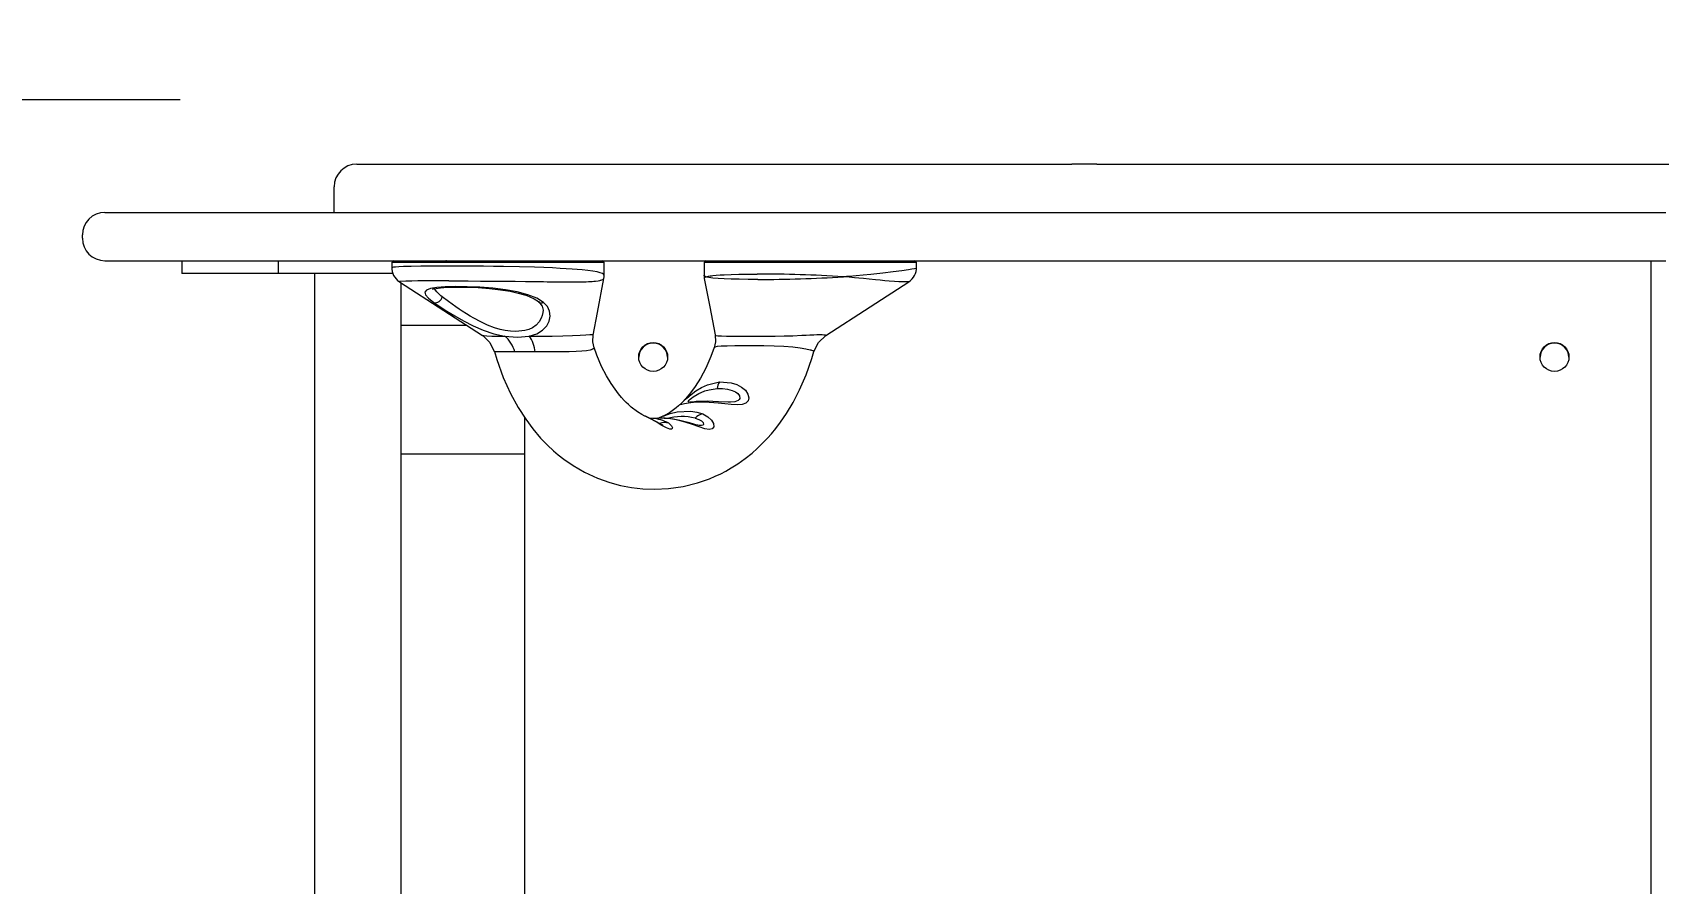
# Model space of a CAD drawing. Header units: millimetres. Extents: x -2348 to 2135, y -2230 to 1859.
# Drawn here: x -141 to 364, y 115 to 380 of the extents above; entities that cross this region are included whole.
import ezdxf

# ---------------------------------------------------------------- set-up
doc = ezdxf.new("R2010")
doc.units = ezdxf.units.MM
for name, color, linetype in [('DIKOM_ОБЪЕКТ', 7, 'Continuous'), ('DIKOM_РАЗМЕР_ЗОНА', 7, 'Continuous'), ('DIKOM_РАЗМЕР_ОБЪЕКТА', 7, 'Continuous')]:
    doc.layers.add(name, color=color, linetype=linetype)
doc.styles.add('style1', font='arialbd.ttf', dxfattribs={"width": 0.8})
doc.dimstyles.new('1-50', dxfattribs={"dimtxt": 300, "dimasz": 200, "dimexe": 100, "dimexo": 0, "dimgap": 100, "dimtad": 1, "dimtxsty": 'style1', "dimcen": 200, "dimclrd": 7, "dimclre": 7, "dimclrt": 7, "dimadec": 1, "dimazin": 2, "dimtfac": 1, "dimtmove": 0, "dimatfit": 2, "dimfxl": 0, "dimlwd": 25, "dimlwe": 18, "dimarcsym": 0})

# ---------------------------------------------------------------- blocks, each defined once
blk = doc.blocks.new('*D1')
at = {"layer": 'Defpoints', "color": 0, "transparency": 16777216}
for p in [(-95.43, 358.88), (-332.83, -141.12), (-82.17, -141.12)]:
    blk.add_point(p, dxfattribs=at)
at = {"layer": 'DIKOM_РАЗМЕР_ОБЪЕКТА', "color": 7, "lineweight": 25, "transparency": 16777216}
for p, q in [((-332.83, 558.88), (-332.83, 758.88)), ((-332.83, 358.88), (-332.83, -141.12)), ((-332.83, -341.12), (-332.83, -541.12))]:
    blk.add_line(p, q, dxfattribs=at)
at = {"layer": 'DIKOM_РАЗМЕР_ОБЪЕКТА', "color": 7, "lineweight": 18, "transparency": 16777216}
for p, q in [((-95.43, 358.88), (-432.83, 358.88)), ((-82.17, -141.12), (-432.83, -141.12))]:
    blk.add_line(p, q, dxfattribs=at)
at = {"layer": 'DIKOM_РАЗМЕР_ОБЪЕКТА', "color": 7, "transparency": 16777216}
for points in [[(-366.16, 558.88), (-299.49, 558.88), (-332.83, 358.88)], [(-366.16, -341.12), (-299.49, -341.12), (-332.83, -141.12)]]:
    blk.add_solid(points, dxfattribs=at)
at = {"layer": 'DIKOM_РАЗМЕР_ОБЪЕКТА', "color": 7, "transparency": 16777216, "insert": (-586, 108.88), "char_height": 300, "attachment_point": 5, "rotation": 90, "style": 'style1'}
blk.add_mtext('{\\fArial|b0|i0|c204|p34;460}', dxfattribs=at)
blk = doc.blocks.new('*D3')
at = {"layer": 'Defpoints', "color": 0, "transparency": 16777216}
for p in [(-1897.43, 1858.88), (606.02, 1858.88), (606.02, -1641.12)]:
    blk.add_point(p, dxfattribs=at)
at = {"layer": 'DIKOM_РАЗМЕР_ЗОНА', "color": 7, "lineweight": 18, "transparency": 16777216}
for p, q in [((606.02, 1858.88), (-1997.43, 1858.88)), ((606.02, -1641.12), (-1997.43, -1641.12))]:
    blk.add_line(p, q, dxfattribs=at)
at = {"layer": 'DIKOM_РАЗМЕР_ЗОНА', "color": 7, "lineweight": 25, "transparency": 16777216}
blk.add_line((-1897.43, -1441.12), (-1897.43, 1658.88), dxfattribs=at)
at = {"layer": 'DIKOM_РАЗМЕР_ЗОНА', "color": 7, "transparency": 16777216}
for points in [[(-1930.76, 1658.88), (-1864.09, 1658.88), (-1897.43, 1858.88)], [(-1930.76, -1441.12), (-1864.09, -1441.12), (-1897.43, -1641.12)]]:
    blk.add_solid(points, dxfattribs=at)
at = {"layer": 'DIKOM_РАЗМЕР_ЗОНА', "color": 7, "transparency": 16777216, "insert": (-2150.7, 108.88), "char_height": 300, "attachment_point": 5, "rotation": 90, "style": 'style1'}
blk.add_mtext('{\\fArial|b0|i0|c204|p34;3500}', dxfattribs=at)

msp = doc.modelspace()

# ---------------------------------------------------------------- linework, layer by layer
at = {"layer": 'DIKOM_ОБЪЕКТ', "color": 7, "lineweight": 15}
for p, q in [((-40.573, 338.859), (-36.613, 338.859)), ((-40.536, 338.859), (-39.074, 338.859)), ((-36.613, 338.859), (-34.431, 338.859)), ((-34.431, 338.859), (-32.431, 338.859)), ((-32.431, 338.859), (-31.469, 338.859)), ((-31.469, 338.859), (-30.515, 338.859)), ((-30.515, 338.859), (-29.56, 338.859)), ((-29.56, 338.859), (-28.589, 338.859)), ((-28.589, 338.859), (-27.592, 338.859)), ((-27.592, 338.859), (-26.555, 338.859)), ((-26.555, 338.859), (-25.467, 338.859)), ((-25.467, 338.859), (-24.316, 338.859)), ((-24.316, 338.859), (-21.776, 338.859)), ((-21.776, 338.859), (-6.672, 338.859)), ((-6.672, 338.859), (5.199, 338.859)), ((5.199, 338.859), (20.981, 338.859)), ((20.981, 338.859), (23.211, 338.859)), ((23.211, 338.859), (25.407, 338.859)), ((25.407, 338.859), (27.569, 338.859)), ((27.569, 338.859), (29.695, 338.859)), ((29.695, 338.859), (33.849, 338.859)), ((33.849, 338.859), (37.873, 338.859)), ((37.873, 338.859), (41.771, 338.859)), ((41.771, 338.859), (45.55, 338.859)), ((45.55, 338.859), (52.765, 338.859)), ((52.765, 338.859), (59.556, 338.859)), ((59.556, 338.859), (65.962, 338.859)), ((65.962, 338.859), (77.77, 338.859)), ((77.77, 338.859), (98.438, 338.859)), ((98.438, 338.859), (103.214, 338.859)), ((103.214, 338.859), (107.909, 338.859)), ((107.909, 338.859), (110.239, 338.859)), ((110.239, 338.859), (112.563, 338.859)), ((112.563, 338.859), (113.724, 338.859)), ((113.724, 338.859), (114.886, 338.859)), ((114.886, 338.859), (116.048, 338.859)), ((116.048, 338.859), (117.212, 338.859)), ((117.212, 338.859), (119.483, 338.859)), ((119.483, 338.859), (121.641, 338.859)), ((121.641, 338.859), (123.699, 338.859)), ((123.699, 338.859), (125.667, 338.859)), ((125.667, 338.859), (127.556, 338.859)), ((127.556, 338.859), (129.377, 338.859)), ((129.377, 338.859), (131.142, 338.859)), ((131.142, 338.859), (132.007, 338.859)), ((132.007, 338.859), (132.862, 338.859)), ((132.862, 338.859), (134.547, 338.859)), ((134.547, 338.859), (136.209, 338.859)), ((136.209, 338.859), (137.859, 338.859)), ((137.859, 338.859), (139.507, 338.859)), ((139.507, 338.859), (142.845, 338.859)), ((142.845, 338.859), (146.311, 338.859)), ((146.311, 338.859), (149.995, 338.859)), ((149.995, 338.859), (153.984, 338.859)), ((153.984, 338.859), (156.122, 338.859)), ((156.122, 338.859), (158.368, 338.859)), ((158.368, 338.859), (160.735, 338.859)), ((160.735, 338.859), (163.235, 338.859)), ((163.235, 338.859), (165.877, 338.859)), ((165.877, 338.859), (168.673, 338.859)), ((168.673, 338.859), (171.634, 338.859)), ((171.634, 338.859), (174.772, 338.859)), ((174.772, 338.859), (178.097, 338.859)), ((178.097, 338.859), (181.62, 338.859)), ((189.305, 338.859), (181.62, 338.859)), ((189.305, 338.859), (193.182, 338.859)), ((193.182, 338.859), (197.773, 338.859)), ((197.773, 338.859), (208.724, 338.859)), ((208.724, 338.859), (235.061, 338.859)), ((235.061, 338.859), (262.299, 338.859)), ((262.299, 338.859), (274.373, 338.859)), ((274.373, 338.859), (279.695, 338.859)), ((279.695, 338.859), (284.414, 338.859)), ((284.414, 338.859), (286.794, 338.859)), ((286.794, 338.859), (289.532, 338.859)), ((289.532, 338.859), (292.611, 338.859)), ((292.611, 338.859), (296.012, 338.859)), ((296.012, 338.859), (303.706, 338.859)), ((303.706, 338.859), (312.466, 338.859)), ((312.466, 338.859), (322.145, 338.859)), ((322.145, 338.859), (332.594, 338.859)), ((332.594, 338.859), (343.667, 338.859)), ((343.667, 338.859), (355.215, 338.859)), ((355.215, 338.859), (367.09, 338.859)), ((-47.573, 323.859), (-47.573, 331.859)), ((-118.789, 323.859), (-114.843, 323.859)), ((-114.843, 323.859), (-106.537, 323.859)), ((-106.537, 323.859), (-97.694, 323.859)), ((-97.694, 323.859), (-88.876, 323.859)), ((-88.876, 323.859), (-88.758, 323.859)), ((-88.758, 323.859), (-88.451, 323.859)), ((-88.451, 323.859), (-87.948, 323.859)), ((-87.948, 323.859), (-87.242, 323.859)), ((-87.242, 323.859), (-86.811, 323.859)), ((-86.811, 323.859), (-86.328, 323.859)), ((-86.328, 323.859), (-86.289, 323.859)), ((-86.289, 323.859), (-86.245, 323.859)), ((-86.245, 323.859), (-86.198, 323.859)), ((-86.198, 323.859), (-86.145, 323.859)), ((-86.145, 323.859), (-86.088, 323.859)), ((-86.088, 323.859), (-86.027, 323.859)), ((-86.027, 323.859), (-85.962, 323.859)), ((-85.962, 323.859), (-85.891, 323.859)), ((-85.891, 323.859), (-85.818, 323.859)), ((-85.818, 323.859), (-85.74, 323.859)), ((-85.74, 323.859), (-85.658, 323.859)), ((-85.658, 323.859), (-85.573, 323.859)), ((-85.573, 323.859), (-85.39, 323.859)), ((-85.39, 323.859), (-85.193, 323.859)), ((-85.193, 323.859), (-84.982, 323.859)), ((-84.982, 323.859), (-84.758, 323.859)), ((-84.758, 323.859), (-84.52, 323.859)), ((-84.52, 323.859), (-84.272, 323.859)), ((-84.272, 323.859), (-84.011, 323.859)), ((-84.011, 323.859), (-83.74, 323.859)), ((-83.74, 323.859), (-83.459, 323.859)), ((-83.459, 323.859), (-83.169, 323.859)), ((-83.169, 323.859), (-82.869, 323.859)), ((-82.869, 323.859), (-82.561, 323.859)), ((-82.561, 323.859), (-82.246, 323.859)), ((-82.246, 323.859), (-81.923, 323.859)), ((-81.923, 323.859), (-81.828, 323.859)), ((-81.828, 323.859), (-81.772, 323.859)), ((-81.772, 323.859), (-81.49, 323.859)), ((-81.49, 323.859), (-80.962, 323.859)), ((-80.962, 323.859), (-80.17, 323.859)), ((-80.17, 323.859), (-79.668, 323.859)), ((-79.668, 323.859), (-79.094, 323.859)), ((-79.094, 323.859), (-78.443, 323.859)), ((-78.443, 323.859), (-77.715, 323.859)), ((-77.715, 323.859), (-76.907, 323.859)), ((-76.907, 323.859), (-76.015, 323.859)), ((-76.015, 323.859), (-75.039, 323.859)), ((-75.039, 323.859), (-73.975, 323.859)), ((-73.975, 323.859), (-71.525, 323.859)), ((-71.525, 323.859), (-68.636, 323.859)), ((-68.636, 323.859), (-65.349, 323.859)), ((-65.349, 323.859), (-61.707, 323.859)), ((-61.707, 323.859), (-53.522, 323.859)), ((-53.522, 323.859), (-44.415, 323.859)), ((-44.415, 323.859), (-39.62, 323.859)), ((-39.62, 323.859), (-34.719, 323.859)), ((-34.719, 323.859), (-29.755, 323.859)), ((-29.755, 323.859), (-24.769, 323.859)), ((-24.769, 323.859), (-19.804, 323.859)), ((-19.804, 323.859), (-14.899, 323.859)), ((-14.899, 323.859), (-12.483, 323.859)), ((-12.483, 323.859), (-10.098, 323.859)), ((-10.098, 323.859), (-7.75, 323.859)), ((-7.75, 323.859), (-5.443, 323.859)), ((-5.443, 323.859), (-0.794, 323.859)), ((-0.794, 323.859), (3.997, 323.859)), ((3.997, 323.859), (8.905, 323.859)), ((8.905, 323.859), (13.907, 323.859)), ((13.907, 323.859), (18.977, 323.859)), ((18.977, 323.859), (24.092, 323.859)), ((24.092, 323.859), (29.225, 323.859)), ((29.225, 323.859), (34.353, 323.859)), ((34.353, 323.859), (39.452, 323.859)), ((39.452, 323.859), (44.496, 323.859)), ((44.496, 323.859), (49.461, 323.859)), ((49.461, 323.859), (54.323, 323.859)), ((54.323, 323.859), (59.057, 323.859)), ((59.057, 323.859), (63.637, 323.859)), ((63.637, 323.859), (68.042, 323.859)), ((68.042, 323.859), (72.243, 323.859)), ((72.243, 323.859), (74.277, 323.859)), ((74.277, 323.859), (76.285, 323.859)), ((76.285, 323.859), (78.268, 323.859)), ((78.268, 323.859), (80.226, 323.859)), ((80.226, 323.859), (82.158, 323.859)), ((82.158, 323.859), (84.066, 323.859)), ((84.066, 323.859), (87.808, 323.859)), ((87.808, 323.859), (91.452, 323.859)), ((91.452, 323.859), (95.002, 323.859)), ((95.002, 323.859), (101.818, 323.859)), ((101.818, 323.859), (114.361, 323.859)), ((114.361, 323.859), (117.278, 323.859)), ((117.278, 323.859), (120.111, 323.859)), ((120.111, 323.859), (121.496, 323.859)), ((121.496, 323.859), (122.86, 323.859)), ((122.86, 323.859), (124.204, 323.859)), ((124.204, 323.859), (124.868, 323.859)), ((124.868, 323.859), (125.527, 323.859)), ((125.527, 323.859), (126.193, 323.859)), ((126.193, 323.859), (126.878, 323.859)), ((126.878, 323.859), (127.581, 323.859)), ((127.581, 323.859), (128.302, 323.859)), ((128.302, 323.859), (129.04, 323.859)), ((129.04, 323.859), (129.797, 323.859)), ((129.797, 323.859), (130.57, 323.859)), ((130.57, 323.859), (131.36, 323.859)), ((131.36, 323.859), (132.167, 323.859)), ((132.167, 323.859), (132.991, 323.859)), ((132.991, 323.859), (133.445, 323.859)), ((133.445, 323.859), (134.547, 323.859)), ((134.547, 323.859), (136.209, 323.859)), ((136.209, 323.859), (137.859, 323.859)), ((137.859, 323.859), (139.507, 323.859)), ((139.507, 323.859), (142.845, 323.859)), ((142.845, 323.859), (146.311, 323.859)), ((146.311, 323.859), (149.995, 323.859)), ((149.995, 323.859), (153.984, 323.859)), ((153.984, 323.859), (156.122, 323.859)), ((156.122, 323.859), (156.411, 323.859)), ((156.411, 323.859), (159.13, 323.859)), ((159.13, 323.859), (163.778, 323.859)), ((163.778, 323.859), (173.397, 323.859)), ((173.397, 323.859), (196.026, 323.859)), ((196.026, 323.859), (202.54, 323.859)), ((202.54, 323.859), (208.074, 323.859)), ((208.074, 323.859), (213.898, 323.859)), ((213.898, 323.859), (219.95, 323.859)), ((219.95, 323.859), (226.166, 323.859)), ((226.166, 323.859), (238.837, 323.859)), ((238.837, 323.859), (251.407, 323.859)), ((251.407, 323.859), (263.37, 323.859)), ((263.37, 323.859), (274.22, 323.859)), ((274.22, 323.859), (283.453, 323.859)), ((283.453, 323.859), (285.832, 323.859)), ((285.832, 323.859), (288.57, 323.859)), ((288.57, 323.859), (291.649, 323.859)), ((291.649, 323.859), (295.05, 323.859)), ((295.05, 323.859), (302.743, 323.859)), ((302.743, 323.859), (311.504, 323.859)), ((311.504, 323.859), (321.183, 323.859)), ((321.183, 323.859), (331.632, 323.859)), ((331.632, 323.859), (342.705, 323.859)), ((342.705, 323.859), (354.253, 323.859)), ((354.253, 323.859), (366.128, 323.859)), ((-125.789, 315.859), (-125.789, 316.859)), ((-118.789, 308.859), (-106.537, 308.859)), ((-106.537, 308.859), (-97.694, 308.859)), ((-97.694, 308.859), (-88.876, 308.859)), ((-94.864, 308.859), (-94.864, 304.859)), ((-88.876, 308.859), (-88.758, 308.859)), ((-88.758, 308.859), (-88.451, 308.859)), ((-88.451, 308.859), (-87.948, 308.859)), ((-87.948, 308.859), (-87.242, 308.859)), ((-87.242, 308.859), (-86.811, 308.859)), ((-86.811, 308.859), (-86.328, 308.859)), ((-86.328, 308.859), (-86.289, 308.859)), ((-86.289, 308.859), (-86.245, 308.859)), ((-86.245, 308.859), (-86.198, 308.859)), ((-86.198, 308.859), (-86.145, 308.859)), ((-86.145, 308.859), (-86.088, 308.859)), ((-86.088, 308.859), (-86.027, 308.859)), ((-86.027, 308.859), (-85.962, 308.859)), ((-85.962, 308.859), (-85.891, 308.859)), ((-85.891, 308.859), (-85.818, 308.859)), ((-85.818, 308.859), (-85.74, 308.859)), ((-85.74, 308.859), (-85.658, 308.859)), ((-85.658, 308.859), (-85.573, 308.859)), ((-85.573, 308.859), (-85.39, 308.859)), ((-85.39, 308.859), (-85.193, 308.859)), ((-85.193, 308.859), (-84.982, 308.859)), ((-84.982, 308.859), (-84.758, 308.859)), ((-84.758, 308.859), (-84.52, 308.859)), ((-84.52, 308.859), (-84.272, 308.859)), ((-84.272, 308.859), (-84.011, 308.859)), ((-84.011, 308.859), (-83.74, 308.859)), ((-83.74, 308.859), (-83.459, 308.859)), ((-83.459, 308.859), (-83.169, 308.859)), ((-83.169, 308.859), (-82.869, 308.859)), ((-82.869, 308.859), (-82.561, 308.859)), ((-82.561, 308.859), (-82.246, 308.859)), ((-82.246, 308.859), (-81.923, 308.859)), ((-81.923, 308.859), (-81.828, 308.859)), ((-81.828, 308.859), (-81.772, 308.859)), ((-81.772, 308.859), (-81.49, 308.859)), ((-81.49, 308.859), (-80.962, 308.859)), ((-80.962, 308.859), (-80.17, 308.859)), ((-80.17, 308.859), (-79.668, 308.859)), ((-79.668, 308.859), (-79.094, 308.859)), ((-79.094, 308.859), (-78.443, 308.859)), ((-78.443, 308.859), (-77.715, 308.859)), ((-77.715, 308.859), (-76.907, 308.859)), ((-76.907, 308.859), (-76.015, 308.859)), ((-76.015, 308.859), (-75.039, 308.859)), ((-75.039, 308.859), (-73.975, 308.859)), ((-73.975, 308.859), (-71.525, 308.859)), ((-71.525, 308.859), (-68.636, 308.859)), ((-68.636, 308.859), (-65.349, 308.859)), ((-65.349, 308.859), (-61.707, 308.859)), ((-64.864, 304.859), (-64.864, 308.859)), ((-61.707, 308.859), (-53.522, 308.859)), ((-53.522, 308.859), (-44.415, 308.859)), ((-44.415, 308.859), (-39.62, 308.859)), ((-39.62, 308.859), (-34.719, 308.859)), ((-34.719, 308.859), (-29.755, 308.859)), ((-29.755, 308.859), (-24.769, 308.859)), ((-29.679, 308.359), (-29.679, 306.626)), ((-13.179, 308.359), (-29.679, 308.359)), ((-24.769, 308.859), (-19.804, 308.859)), ((-19.804, 308.859), (-14.899, 308.859)), ((-14.899, 308.859), (-12.483, 308.859)), ((36.321, 308.359), (-13.179, 308.359)), ((-12.658, 308.859), (-12.929, 308.859)), ((-12.483, 308.859), (-10.098, 308.859)), ((-10.098, 308.859), (-7.75, 308.859)), ((-7.75, 308.859), (-5.443, 308.859)), ((-5.443, 308.859), (-0.794, 308.859)), ((-0.794, 308.859), (3.997, 308.859)), ((3.997, 308.859), (8.905, 308.859)), ((8.905, 308.859), (13.907, 308.859)), ((13.907, 308.859), (18.977, 308.859)), ((18.977, 308.859), (24.092, 308.859)), ((24.092, 308.859), (29.225, 308.859)), ((29.225, 308.859), (34.353, 308.859)), ((34.353, 308.859), (39.452, 308.859)), ((36.321, 304.361), (36.321, 308.359)), ((39.452, 308.859), (44.496, 308.859)), ((44.496, 308.859), (49.461, 308.859)), ((49.461, 308.859), (54.323, 308.859)), ((54.323, 308.859), (59.057, 308.859)), ((59.057, 308.859), (63.637, 308.859)), ((63.637, 308.859), (68.042, 308.859)), ((67.321, 308.359), (67.321, 304.36)), ((83.821, 308.359), (67.321, 308.359)), ((67.867, 308.859), (67.862, 308.859)), ((68.042, 308.859), (72.243, 308.859)), ((72.243, 308.859), (74.277, 308.859)), ((74.277, 308.859), (76.285, 308.859)), ((76.285, 308.859), (78.268, 308.859)), ((78.268, 308.859), (80.226, 308.859)), ((80.226, 308.859), (82.158, 308.859)), ((82.158, 308.859), (84.066, 308.859)), ((133.321, 308.359), (83.821, 308.359)), ((84.066, 308.859), (87.808, 308.859)), ((87.808, 308.859), (91.452, 308.859)), ((91.452, 308.859), (95.002, 308.859)), ((95.002, 308.859), (101.818, 308.859)), ((101.818, 308.859), (114.361, 308.859)), ((114.361, 308.859), (117.278, 308.859)), ((117.278, 308.859), (120.111, 308.859)), ((120.111, 308.859), (121.496, 308.859)), ((121.496, 308.859), (122.86, 308.859)), ((122.86, 308.859), (124.204, 308.859)), ((124.204, 308.859), (124.868, 308.859)), ((124.868, 308.859), (125.527, 308.859)), ((125.527, 308.859), (126.193, 308.859)), ((126.193, 308.859), (126.878, 308.859)), ((126.878, 308.859), (127.581, 308.859)), ((127.581, 308.859), (128.302, 308.859)), ((128.302, 308.859), (129.04, 308.859)), ((129.04, 308.859), (129.797, 308.859)), ((129.797, 308.859), (130.57, 308.859)), ((130.57, 308.859), (131.36, 308.859)), ((131.36, 308.859), (132.167, 308.859)), ((132.167, 308.859), (132.991, 308.859)), ((132.342, 308.859), (132.787, 308.859)), ((132.991, 308.859), (133.829, 308.859)), ((133.321, 306.625), (133.321, 308.359)), ((133.829, 308.859), (134.684, 308.859)), ((134.684, 308.859), (135.554, 308.859)), ((135.554, 308.859), (136.44, 308.859)), ((136.44, 308.859), (138.254, 308.859)), ((138.254, 308.859), (140.125, 308.859)), ((140.125, 308.859), (142.051, 308.859)), ((142.051, 308.859), (144.028, 308.859)), ((144.028, 308.859), (146.056, 308.859)), ((146.056, 308.859), (148.13, 308.859)), ((148.13, 308.859), (150.249, 308.859)), ((150.249, 308.859), (154.614, 308.859)), ((154.614, 308.859), (159.13, 308.859)), ((159.13, 308.859), (163.778, 308.859)), ((163.778, 308.859), (173.397, 308.859)), ((173.397, 308.859), (196.026, 308.859)), ((196.026, 308.859), (202.54, 308.859)), ((202.54, 308.859), (208.074, 308.859)), ((208.074, 308.859), (213.898, 308.859)), ((213.898, 308.859), (219.95, 308.859)), ((219.95, 308.859), (226.166, 308.859)), ((226.166, 308.859), (238.837, 308.859)), ((238.837, 308.859), (251.407, 308.859)), ((251.407, 308.859), (263.37, 308.859)), ((263.37, 308.859), (274.22, 308.859)), ((274.22, 308.859), (283.453, 308.859)), ((283.453, 308.859), (285.832, 308.859)), ((285.832, 308.859), (288.57, 308.859)), ((288.57, 308.859), (291.649, 308.859)), ((291.649, 308.859), (295.05, 308.859)), ((295.05, 308.859), (302.743, 308.859)), ((302.743, 308.859), (311.504, 308.859)), ((311.504, 308.859), (321.183, 308.859)), ((321.183, 308.859), (331.632, 308.859)), ((331.632, 308.859), (342.705, 308.859)), ((342.705, 308.859), (354.253, 308.859)), ((354.253, 308.859), (366.128, 308.859)), ((361.527, -91.04), (361.527, 308.859)), ((-64.864, 304.859), (-94.864, 304.859)), ((-29.308, 304.859), (-64.864, 304.859)), ((-53.723, 304.859), (-53.723, -87.141)), ((36.189, 303.299), (36.218, 303.367)), ((36.238, 304.361), (36.23, 304.415)), ((110.529, 303.859), (110.696, 303.859)), ((-26.723, -84.236), (-26.723, 301.953)), ((130.945, 302.337), (130.944, 302.333)), ((-14.042, 297.694), (-14.402, 297.989)), ((-26.723, 288.859), (-6.415, 288.859)), ((33.088, 281.853), (33.104, 281.827)), ((70.555, 281.85), (70.533, 281.815)), ((11.527, 260.213), (11.527, -42.503)), ((49.228, 260.448), (49.048, 260.529)), ((51.43, 259.877), (50.38, 259.917)), ((54.531, 260.529), (53.23, 259.904)), ((-26.723, 248.859), (11.527, 248.859))]:
    msp.add_line(p, q, dxfattribs=at)
at = {"layer": 'DIKOM_ОБЪЕКТ', "color": 7, "lineweight": 15, "flags": 128}
for points in [[(-13.179, 307.192), (-17.157, 307.182), (-20.668, 307.153), (-23.652, 307.104), (-26.065, 307.035), (-27.445, 306.971), (-28.481, 306.897), (-29.185, 306.813), (-29.662, 306.666), (-29.621, 306.622)], [(36.23, 304.415), (36.205, 304.583), (35.792, 304.848), (35.049, 305.121), (34.081, 305.365), (32.775, 305.607), (31.22, 305.825), (29.446, 306.019), (26.361, 306.274), (22.677, 306.495), (20.226, 306.611), (17.562, 306.716), (14.694, 306.811), (10.046, 306.933), (5.054, 307.033), (1.973, 307.081), (-1.131, 307.121), (-4.228, 307.152), (-8.797, 307.182), (-13.179, 307.192)], [(-11.984, 302.577), (-10.854, 302.576), (-8.872, 302.574), (-5.967, 302.566), (-2.104, 302.549), (1.043, 302.529), (4.649, 302.502), (8.625, 302.466), (11.847, 302.432), (15.213, 302.394), (16.35, 302.381), (17.493, 302.367), (18.642, 302.354), (19.796, 302.34), (20.955, 302.327), (22.111, 302.315), (25.57, 302.289), (28.68, 302.297), (29.402, 302.307), (30.095, 302.321), (30.756, 302.34), (31.387, 302.364), (31.987, 302.394), (32.555, 302.43), (33.09, 302.473), (33.591, 302.524), (34.431, 302.639), (34.914, 302.731), (35.132, 302.782), (35.299, 302.826), (35.61, 302.925), (35.896, 303.048), (36.041, 303.136), (36.168, 303.251), (36.189, 303.299)], [(32.874, 285.771), (34.212, 292.825), (36.227, 303.365)], [(36.202, 303.299), (36.288, 303.858), (36.314, 304.467)], [(67.321, 304.398), (67.345, 303.857), (67.415, 303.366)], [(68.006, 303.859), (68.004, 303.859), (68, 303.86), (67.988, 303.864), (67.943, 303.879), (67.785, 303.939), (67.721, 303.967), (67.662, 303.995), (67.607, 304.023), (67.379, 304.201), (67.404, 304.36)], [(68.006, 303.859), (67.55, 303.634), (67.414, 303.442), (67.469, 303.367)], [(67.417, 303.354), (69.095, 294.567), (70.763, 285.789)], [(68.006, 303.859), (68.009, 303.86), (68.034, 303.868), (68.404, 303.964), (68.757, 304.038), (69.212, 304.118), (69.682, 304.187), (70.113, 304.242), (71.057, 304.337), (72.321, 304.437), (73.563, 304.512), (75.708, 304.604), (78.178, 304.671), (80.961, 304.714), (83.821, 304.726)], [(84.013, 303.043), (81.009, 303.052), (78.239, 303.086), (75.75, 303.146), (73.56, 303.231), (71.671, 303.344), (70.112, 303.49), (68.77, 303.682), (68.311, 303.779), (68.006, 303.859)], [(133.267, 306.625), (133.147, 306.496), (132.658, 306.352), (131.881, 306.193), (130.845, 306.019), (128.772, 305.719), (126.052, 305.365), (122.845, 304.982), (119.173, 304.585), (116.801, 304.355), (114.566, 304.158), (112.431, 303.989), (111.619, 303.929), (110.696, 303.859)], [(130.944, 302.333), (130.944, 302.328), (130.865, 302.315), (130.592, 302.298), (130.227, 302.289), (129.642, 302.288), (128.998, 302.298), (127.828, 302.337), (126.467, 302.409), (124.867, 302.525), (123.527, 302.641), (122.023, 302.786), (120.574, 302.936), (118.663, 303.135), (116.874, 303.317), (115.434, 303.456), (114.022, 303.585), (112.395, 303.723), (110.696, 303.859)], [(-27.273, 302.308), (-13.46, 293.406), (-1.487, 285.678)], [(-9.935, 300.845), (-13.084, 300.772), (-15.697, 300.574), (-17.679, 300.24), (-18.94, 299.758), (-19.453, 299.104), (-19.21, 298.26), (-18.251, 297.205), (-16.65, 295.932)], [(-16.98, 300.012), (-16.996, 299.989), (-16.708, 300.088), (-15.929, 300.273), (-14.514, 300.473), (-12.407, 300.626), (-9.711, 300.692), (-6.466, 300.655), (-2.869, 300.497), (0.706, 300.224), (4.053, 299.846), (7.096, 299.367), (9.635, 298.825), (11.533, 298.294), (12.263, 298.049), (13.238, 297.674), (14.531, 297.054), (15.883, 296.143)], [(-14.402, 297.989), (-15.723, 299.199), (-16.451, 300.149)], [(17.433, 295.91), (15.345, 297.224), (12.616, 298.301), (9.325, 299.16), (5.637, 299.813), (1.686, 300.291), (-2.349, 300.613), (-6.268, 300.794), (-9.935, 300.845)], [(105.119, 285.671), (118.912, 294.567), (130.949, 302.33)], [(-16.65, 295.932), (-14.797, 294.645), (-12.604, 293.23), (-10.098, 291.709), (-7.358, 290.163), (-4.386, 288.655), (-1.243, 287.294), (2.033, 286.172), (5.34, 285.392)], [(17.311, 293.463), (17.273, 292.729), (17.087, 291.849), (16.763, 290.99), (16.076, 289.854), (15.161, 288.88), (13.99, 288.056), (12.886, 287.539), (11.674, 287.168), (8.822, 286.857), (7.253, 286.935), (5.599, 287.17), (3.951, 287.542), (2.233, 288.061), (0.064, 288.89), (-2.051, 289.869), (-4.189, 291.009), (-5.354, 291.687), (-6.44, 292.349), (-7.792, 293.212), (-8.73, 293.833), (-9.736, 294.517), (-12.076, 296.183), (-14.042, 297.694)], [(13.048, 285.392), (15.346, 286.17), (17.144, 287.282), (18.448, 288.643), (19.247, 290.133), (19.555, 291.682), (19.361, 293.194), (18.656, 294.62), (17.433, 295.91)], [(15.883, 296.143), (17.027, 294.744), (17.321, 293.465)], [(-1.521, 285.701), (0.794, 283.499), (2.168, 280.629)], [(-1.484, 285.681), (-1.463, 285.667), (-1.371, 285.638), (-1.242, 285.612), (-1.085, 285.589), (-0.097, 285.509), (1.405, 285.451), (3.139, 285.416), (5.34, 285.392)], [(5.34, 285.392), (9.362, 285.082), (13.048, 285.392)], [(13.048, 285.392), (16.583, 285.421), (20.129, 285.474), (23.473, 285.555), (26.438, 285.661), (28.846, 285.777), (30.629, 285.872), (31.841, 285.916), (32.565, 285.894), (32.863, 285.814), (32.832, 285.778)], [(33.173, 281.817), (32.772, 283.714), (32.88, 285.808)], [(70.762, 285.793), (70.867, 283.705), (70.464, 281.804)], [(70.771, 285.79), (70.978, 285.675), (71.631, 285.565), (72.731, 285.481), (74.285, 285.43), (76.239, 285.404), (78.551, 285.395), (81.153, 285.391)], [(81.153, 285.391), (82.774, 285.388), (84.234, 285.387), (85.49, 285.389), (86.513, 285.392), (89.4, 285.421), (92.173, 285.477), (94.961, 285.576), (97.694, 285.706), (99.008, 285.776), (100.192, 285.836), (101.389, 285.887), (102.358, 285.912), (103.245, 285.915), (104.009, 285.894), (104.577, 285.854), (104.956, 285.8), (105.073, 285.77), (105.14, 285.74), (105.16, 285.706), (105.137, 285.682), (105.137, 285.681)], [(101.472, 280.624), (102.839, 283.484), (105.139, 285.682)], [(8.527, 280.533), (6.463, 280.538), (4.743, 280.545), (3.453, 280.557), (2.6, 280.582), (2.196, 280.637), (2.204, 280.672)], [(2.217, 280.677), (2.916, 278.144), (4.925, 272.594), (7.18, 267.609), (9.556, 263.266), (11.924, 259.598), (14.163, 256.593), (16.553, 253.789), (18.687, 251.578), (20.539, 249.853), (22.061, 248.557), (23.78, 247.214), (26.7, 245.197), (30.213, 243.163), (34.197, 241.311), (38.034, 239.938), (41.411, 239.032), (44.778, 238.393), (48.3, 237.992), (52.095, 237.859), (56.241, 238.068), (60.853, 238.74), (65.307, 239.846), (68.998, 241.131), (70.838, 241.907), (72.533, 242.706), (74.09, 243.515), (75.783, 244.481), (77.809, 245.764), (80.123, 247.41), (82.249, 249.114), (83.864, 250.542), (85.023, 251.644), (85.937, 252.563), (87.013, 253.705), (88.247, 255.099), (89.613, 256.761), (91.084, 258.703), (92.95, 261.43), (94.968, 264.782), (97.033, 268.769), (99.03, 273.37), (100.847, 278.525), (101.432, 280.67)], [(14.911, 280.532), (11.553, 280.579), (8.527, 280.533)], [(31.967, 281.114), (30.866, 280.894), (29.405, 280.733), (27.589, 280.633), (25.441, 280.58), (23.004, 280.555), (20.379, 280.543), (17.64, 280.536), (14.911, 280.532)], [(33.104, 281.827), (33.163, 281.73), (32.805, 281.418), (31.967, 281.114)], [(49.06, 260.556), (48.95, 260.6), (48.012, 261.068), (46.658, 261.892), (44.724, 263.363), (43.822, 264.167), (43.166, 264.8), (42.533, 265.45), (41.728, 266.337), (40.769, 267.483), (39.682, 268.912), (38.439, 270.736), (37.021, 273.101), (35.518, 276.019), (34.027, 279.478), (33.184, 281.888)], [(70.458, 281.887), (69.468, 279.098), (67.853, 275.446), (66.189, 272.336), (64.579, 269.788), (63.116, 267.788), (61.655, 266.043), (60.423, 264.747), (59.41, 263.792), (58.639, 263.13), (57.877, 262.529), (56.576, 261.627), (55.259, 260.872), (54.647, 260.598)], [(100.254, 281.114), (98.945, 281.42), (97.155, 281.733), (94.872, 282.002), (92.138, 282.199), (89.076, 282.321), (85.864, 282.382), (82.648, 282.402), (79.618, 282.401), (76.864, 282.391), (74.529, 282.359), (72.67, 282.29), (71.364, 282.168), (70.635, 281.979), (70.555, 281.85)], [(67.612, 264.894), (64.038, 264.803), (62.525, 264.623), (61.274, 264.39), (60.381, 264.171), (59.911, 264.06), (59.883, 264.16), (60.257, 264.543), (60.973, 265.23), (61.991, 266.187), (63.282, 267.315), (64.811, 268.474), (66.531, 269.524), (68.363, 270.354), (72.134, 271.205)], [(62.771, 264.888), (62.41, 264.977), (62.488, 265.276), (62.711, 265.527), (63.047, 265.841), (63.475, 266.199), (63.988, 266.587), (65.145, 267.333), (65.741, 267.654), (66.386, 267.958), (67.589, 268.42), (68.915, 268.786), (71.406, 269.132), (71.406, 269.132)], [(72.134, 271.205), (75.795, 270.961), (77.488, 270.426), (78.983, 269.627), (80.178, 268.601), (80.957, 267.445), (81.242, 266.305), (81.02, 265.323), (80.315, 264.601), (79.173, 264.186), (77.638, 264.059), (75.791, 264.152), (73.761, 264.366), (71.668, 264.602), (67.612, 264.894)], [(71.406, 269.132), (73.028, 269.133), (74.619, 268.947), (76.055, 268.576), (77.096, 268.117), (77.863, 267.571), (78.383, 266.857), (78.426, 266.09), (78.233, 265.74), (77.898, 265.444), (77.443, 265.215), (76.879, 265.052), (75.574, 264.902), (74.901, 264.886)], [(68.292, 265.197), (64.895, 265.087), (63.698, 264.957), (63.043, 264.894)], [(74.784, 264.886), (71.81, 265.029), (68.292, 265.197)], [(54.342, 257.663), (54.361, 257.675), (54.134, 257.831), (53.637, 258.126), (52.902, 258.556), (51.035, 259.601), (49.107, 260.531)], [(56.347, 258.366), (57.228, 257.602), (57.567, 256.928), (57.372, 256.516), (56.71, 256.498), (55.648, 256.92), (54.237, 257.723), (52.497, 258.775), (50.5, 259.875), (49.228, 260.448)], [(52.262, 259.892), (51.815, 259.859), (51.377, 259.885)], [(66.948, 261.257), (68.489, 260.413), (69.638, 259.372), (70.274, 258.272), (70.344, 257.309), (69.874, 256.668), (68.93, 256.452), (67.56, 256.665), (65.802, 257.221), (63.75, 257.958), (61.513, 258.703), (59.226, 259.318), (56.983, 259.736), (52.738, 259.92), (52.484, 259.888), (52.266, 259.861)], [(66.017, 257.635), (65.779, 257.659), (65.361, 257.741), (64.799, 257.881), (64.158, 258.061), (62.814, 258.457), (61.516, 258.824), (59.85, 259.244), (57.775, 259.651), (55.273, 259.927), (53.23, 259.904)], [(53.469, 258.315), (54.208, 257.981), (54.396, 257.837), (54.464, 257.723), (54.4, 257.648), (54.237, 257.643)], [(54.654, 260.58), (56.797, 261.37), (58.981, 261.906), (63.183, 262.138), (65.139, 261.839), (66.948, 261.257)], [(64.56, 259.978), (65.704, 259.588), (66.535, 259.133), (67.089, 258.565), (67.119, 258.019), (66.91, 257.815), (66.559, 257.684), (66.083, 257.635)]]:
    msp.add_lwpolyline(points, dxfattribs=at)
at = {"layer": 'DIKOM_ОБЪЕКТ', "color": 7, "lineweight": 15}
for centre in [(51.527, 278.96), (331.527, 278.96)]:
    msp.add_circle(centre, 4.5, dxfattribs=at)
for centre, radius, start, end in [((-40.573, 331.859), 7, 90, 180), ((-118.789, 316.859), 7, 90, 180), ((-118.789, 315.859), 7, 180, 270), ((-29.179, 308.359), 0.5, 90, 180), ((35.821, 308.359), 0.5, 0, 90), ((67.821, 308.359), 0.5, 90, 180), ((132.821, 308.359), 0.5, 0, 90), ((-24.553, 306.66), 5.132, 177.3417, 237.57566), ((84.505, -95.576), 400.302, 86.2725, 90.0979), ((83.639, 750.608), 447.565, 270.0479, 273.44447), ((128.194, 306.659), 5.132, 302.4363, 2.61821), ((-17.211, 82.175), 220.464, 88.64149, 92.61172), ((-16.211, 298.018), 2.193, 258.44849, 351.49803), ((16.851, 297.384), 1.584, 232.48894, 291.56424), ((-0.039, 278.481), 8.809, 13.47109, 52.36578), ((3.875, 279.224), 11.113, 6.75883, 34.3712), ((51.527, 278.758), 4.5, 1.2854, 178.7146), ((331.527, 278.758), 4.5, 1.28547, 178.7145), ((99.451, 276.934), 4.256, 62.20155, 79.12192), ((76.51, 268.54), 5.138, 148.39466, 173.38949), ((68.409, 264.032), 1.174, 95.78614, 132.76647), ((50.529, 247.957), 11.949, 60.86332, 85.92838), ((54.993, 254.024), 4.554, 72.70431, 109.54029), ((60.478, 241.142), 19.293, 77.78537, 103.9486), ((67.816, 256.819), 4.537, 101.03448, 135.86786)]:
    msp.add_arc(centre, radius, start, end, dxfattribs=at)

# ---------------------------------------------------------------- dimensions: what is measured, and where the dimension line sits
at = {"layer": 'DIKOM_РАЗМЕР_ЗОНА'}
dim = msp.add_linear_dim(base=(-1897.426, 1858.882), p1=(606.021, -1641.118), p2=(606.021, 1858.882), angle=90, text='{\\fArial|b0|i0|c204|p34;3500}', dimstyle='1-50', dxfattribs=at)
dim.commit()
dim.dimension.update_dxf_attribs({"geometry": '*D3', "text_midpoint": (-1897.426, 108.882), "dimtype": 160})
at = {"layer": 'DIKOM_РАЗМЕР_ОБЪЕКТА'}
dim = msp.add_linear_dim(base=(-332.827, -141.118), p1=(-95.428, 358.882), p2=(-82.167, -141.118), angle=90, text='{\\fArial|b0|i0|c204|p34;460}', dimstyle='1-50', dxfattribs=at)
dim.commit()
dim.dimension.update_dxf_attribs({"geometry": '*D1', "text_midpoint": (-332.827, 108.882), "dimtype": 160})

doc.saveas('drawing.dxf')
